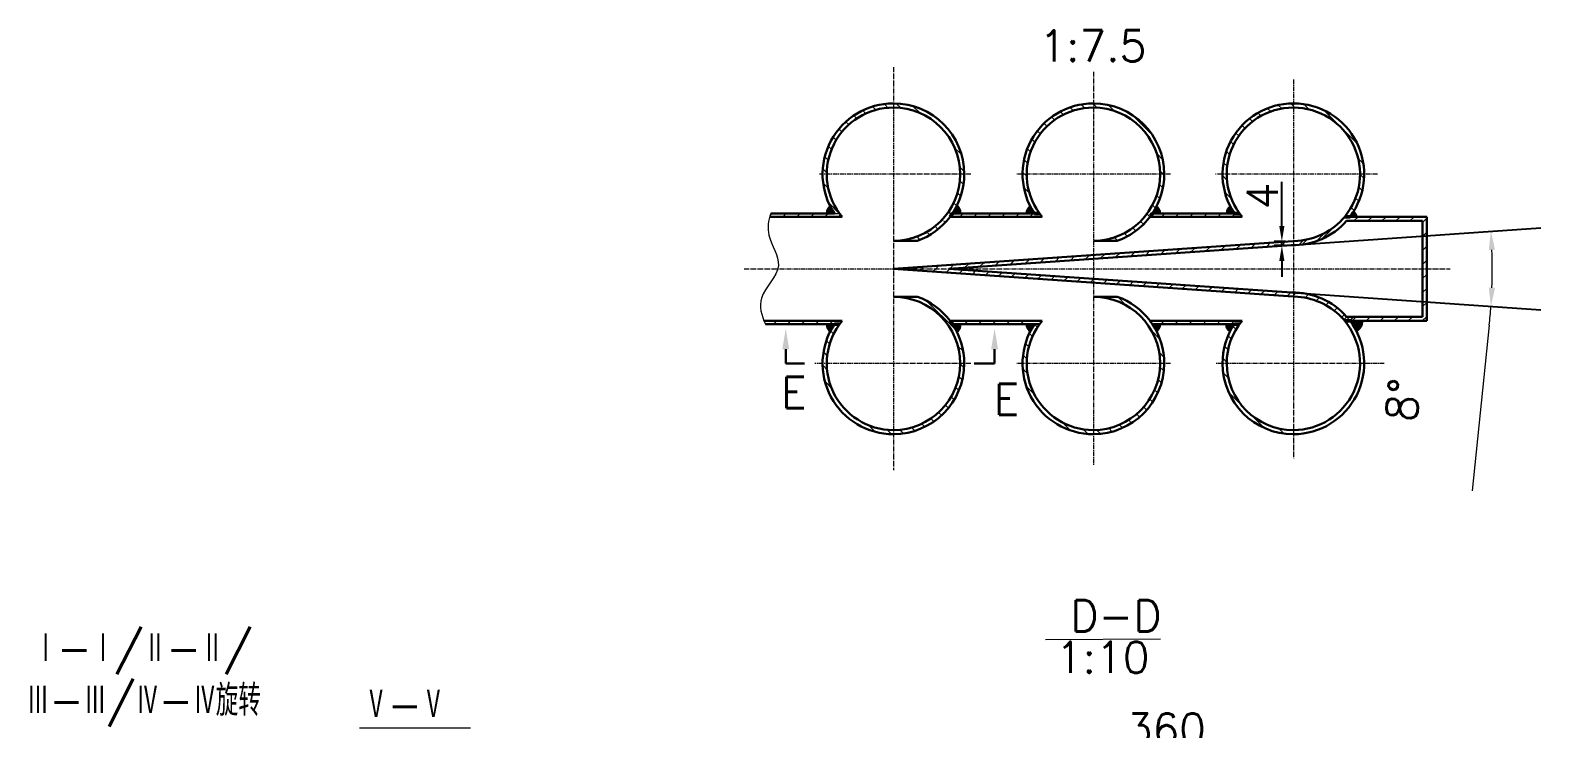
# Model space of a CAD drawing. Header units: millimetres. Extents: x 0 to 6120, y 0 to 841.
# Drawn here: x 2206.4 to 2448.1, y 183.9 to 295.7 of the extents above; entities that cross this region are included whole.
import ezdxf

# ---------------------------------------------------------------- set-up
doc = ezdxf.new("R2010")
doc.units = ezdxf.units.MM
doc.linetypes.add('CENTER2', pattern=[1.125, 0.75, -0.125, 0.125, -0.125])
for name, color, linetype, lineweight in [('尺寸线', 3, 'Continuous', 15), ('文字层', 7, 'Continuous', 15), ('粗实线', 7, 'Continuous', 30), ('细实线', 7, 'Continuous', 15), ('细点划线', 1, 'CENTER2', 18)]:
    doc.layers.add(name, color=color, linetype=linetype, lineweight=lineweight)
doc.styles.get("Standard").update_dxf_attribs({"font": 'txt.shx', "bigfont": 'gbcbig.shx'})
doc.dimstyles.new('ISO-25$0', dxfattribs={"dimtxt": 5, "dimasz": 2.5, "dimexe": 1.25, "dimexo": 0, "dimtad": 1, "dimdec": 0, "dimdsep": 46, "dimtxsty": 'Standard', "dimcen": 2.5, "dimdle": 5, "dimadec": 0, "dimazin": 0, "dimtfac": 1, "dimtdec": 0, "dimtmove": 0, "dimatfit": 2, "dimfxl": 0, "dimtolj": 1, "dimarcsym": 0})
doc.dimstyles.new('ISO-25$2', dxfattribs={"dimtxt": 5, "dimasz": 3, "dimexe": 8, "dimexo": 0, "dimgap": 10, "dimtad": 1, "dimdec": 0, "dimtxsty": 'Standard', "dimcen": 2.5, "dimdle": 6, "dimclrd": 256, "dimclre": 256, "dimclrt": 256, "dimadec": 0, "dimazin": 0, "dimtfac": 1, "dimtdec": 0, "dimtmove": 0, "dimatfit": 3, "dimfxl": 0, "dimtolj": 1, "dimarcsym": 0})

# ---------------------------------------------------------------- blocks, each defined once
blk = doc.blocks.new('*X28')
at = {"layer": '细实线'}
for p, q in [((2340.13, 282.34), (2339.63, 282.83)), ((2341.79, 282.93), (2341.26, 283.46)), ((2343.7, 283.25), (2343.1, 283.86)), ((2337.39, 280.59), (2336.94, 281.03)), ((2338.67, 281.55), (2338.18, 282.04)), ((2335.39, 278.09), (2334.9, 278.58)), ((2336.31, 279.42), (2335.86, 279.88)), ((2334.66, 276.59), (2334.12, 277.12)), ((2333.91, 272.84), (2333.27, 273.48)), ((2334.13, 274.86), (2333.58, 275.42)), ((2334.14, 270.36), (2333.34, 271.17)), ((2335.87, 266.4), (2334.2, 268.06))]:
    blk.add_line(p, q, dxfattribs=at)
blk = doc.blocks.new('*X29')
at = {"layer": '细实线'}
for p, q in [((2373.35, 282.8), (2372.82, 283.32)), ((2375.19, 283.2), (2374.58, 283.8)), ((2369.11, 280.3), (2368.63, 280.78)), ((2370.35, 281.31), (2369.87, 281.79)), ((2371.75, 282.15), (2371.26, 282.64)), ((2367.19, 277.73), (2366.71, 278.21)), ((2368.05, 279.11), (2367.6, 279.56)), ((2366.5, 276.17), (2365.97, 276.7)), ((2366.05, 274.38), (2365.44, 274.98)), ((2365.92, 272.27), (2365.22, 272.96)), ((2366.33, 269.61), (2365.4, 270.54)), ((2367.3, 266.4), (2366.84, 266.85))]:
    blk.add_line(p, q, dxfattribs=at)
blk = doc.blocks.new('*X30')
at = {"layer": '细实线'}
for p, q in [((2404.91, 282.67), (2404.38, 283.19)), ((2406.67, 283.15), (2406.1, 283.71)), ((2408.53, 283.54), (2408.11, 283.95)), ((2400.84, 280), (2400.36, 280.48)), ((2402.03, 281.06), (2401.55, 281.53)), ((2403.37, 281.95), (2402.89, 282.44)), ((2399.81, 278.78), (2399.34, 279.25)), ((2398.35, 275.75), (2397.84, 276.27)), ((2398.98, 277.37), (2398.51, 277.84)), ((2397.97, 273.89), (2397.37, 274.48)), ((2397.93, 271.68), (2397.22, 272.39)), ((2398.67, 268.69), (2397.63, 269.74))]:
    blk.add_line(p, q, dxfattribs=at)
blk = doc.blocks.new('*X31')
at = {"layer": '细实线'}
for p, q in [((2353.84, 248.85), (2354.19, 249.2)), ((2355.9, 248.66), (2356.43, 249.2)), ((2358.14, 248.66), (2358.68, 249.2)), ((2360.39, 248.66), (2360.92, 249.2)), ((2362.64, 248.66), (2363.17, 249.2)), ((2364.88, 248.66), (2365.41, 249.2))]:
    blk.add_line(p, q, dxfattribs=at)
blk = doc.blocks.new('*X32')
at = {"layer": '细实线'}
for p, q in [((2344.73, 253.04), (2344.71, 253.06)), ((2347.4, 252.62), (2346.95, 253.06)), ((2354.39, 247.87), (2349.95, 252.31)), ((2355.67, 244.35), (2354.75, 245.27)), ((2355.38, 242.4), (2355.17, 242.6))]:
    blk.add_line(p, q, dxfattribs=at)
blk = doc.blocks.new('*X33')
at = {"layer": '细实线'}
for p, q in [((2334.98, 247.07), (2334.5, 247.56)), ((2335.82, 248.48), (2335.64, 248.66)), ((2333.94, 243.62), (2333.37, 244.2)), ((2334.33, 245.48), (2333.83, 245.98)), ((2333.94, 241.38), (2333.22, 242.1)), ((2334.68, 238.39), (2333.64, 239.44)), ((2341.57, 231.51), (2340.59, 232.48)), ((2344.23, 231.09), (2343.49, 231.83))]:
    blk.add_line(p, q, dxfattribs=at)
blk = doc.blocks.new('*X34')
at = {"layer": '细实线'}
for p, q in [((2366.81, 246.68), (2366.3, 247.19)), ((2367.59, 248.14), (2367.08, 248.65)), ((2366.23, 245.01), (2365.7, 245.54)), ((2365.92, 243.07), (2365.32, 243.68)), ((2366.04, 240.71), (2365.28, 241.47)), ((2367.2, 237.31), (2365.89, 238.62)), ((2372.75, 231.75), (2371.43, 233.07)), ((2375.6, 231.15), (2374.87, 231.89))]:
    blk.add_line(p, q, dxfattribs=at)
blk = doc.blocks.new('*X35')
at = {"layer": '细实线'}
for p, q in [((2398.62, 246.29), (2398.1, 246.81)), ((2399.35, 247.81), (2398.88, 248.28)), ((2398.11, 244.56), (2397.56, 245.11)), ((2397.87, 242.55), (2397.27, 243.16)), ((2398.15, 240.03), (2397.35, 240.83)), ((2400.53, 235.41), (2398.26, 237.68)), ((2403.81, 232.13), (2401.54, 234.4)), ((2406.97, 231.22), (2406.16, 232.02))]:
    blk.add_line(p, q, dxfattribs=at)
blk = doc.blocks.new('*X36')
at = {"layer": '细实线'}
for p, q in [((2344.56, 257.53), (2344.56, 257.53)), ((2346.66, 257.38), (2346.81, 257.53)), ((2348.76, 257.24), (2349.05, 257.53)), ((2350.86, 257.09), (2351.3, 257.53)), ((2352.96, 256.94), (2353.53, 257.52)), ((2355.06, 256.8), (2355.63, 257.37)), ((2357.16, 256.65), (2357.73, 257.23)), ((2359.25, 256.51), (2359.83, 257.08)), ((2361.35, 256.36), (2361.93, 256.94)), ((2363.45, 256.22), (2364.03, 256.79)), ((2365.55, 256.07), (2366.13, 256.64)), ((2367.65, 255.92), (2368.23, 256.5)), ((2369.75, 255.78), (2370.33, 256.35)), ((2371.85, 255.63), (2372.43, 256.21)), ((2373.95, 255.49), (2374.53, 256.06)), ((2376.05, 255.34), (2376.62, 255.92)), ((2378.15, 255.2), (2378.72, 255.77)), ((2380.25, 255.05), (2380.82, 255.62)), ((2382.35, 254.9), (2382.92, 255.48)), ((2384.45, 254.76), (2385.02, 255.33)), ((2386.55, 254.61), (2387.12, 255.19)), ((2388.65, 254.47), (2389.22, 255.04)), ((2390.75, 254.32), (2391.32, 254.9)), ((2392.84, 254.18), (2393.42, 254.75)), ((2394.94, 254.03), (2395.52, 254.61)), ((2397.04, 253.88), (2397.62, 254.46)), ((2399.14, 253.74), (2399.72, 254.31)), ((2401.24, 253.59), (2401.82, 254.17)), ((2403.34, 253.45), (2403.92, 254.02)), ((2405.44, 253.3), (2406.02, 253.88)), ((2407.54, 253.16), (2408.12, 253.73))]:
    blk.add_line(p, q, dxfattribs=at)
blk = doc.blocks.new('*X37')
at = {"layer": '细实线'}
for p, q in [((2396.98, 260.55), (2397.64, 261.21)), ((2399.39, 260.72), (2400.05, 261.38)), ((2401.8, 260.89), (2402.46, 261.55)), ((2404.21, 261.06), (2404.88, 261.72)), ((2406.63, 261.22), (2407.29, 261.88)), ((2360.79, 258.04), (2361.45, 258.7)), ((2363.2, 258.21), (2363.86, 258.87)), ((2365.62, 258.38), (2366.28, 259.04)), ((2368.03, 258.54), (2368.69, 259.21)), ((2370.44, 258.71), (2371.1, 259.37)), ((2372.85, 258.88), (2373.51, 259.54)), ((2375.26, 259.05), (2375.93, 259.71)), ((2377.68, 259.21), (2378.34, 259.87)), ((2380.09, 259.38), (2380.75, 260.04)), ((2382.5, 259.55), (2383.16, 260.21)), ((2384.91, 259.72), (2385.58, 260.38)), ((2387.33, 259.88), (2387.99, 260.54)), ((2389.74, 260.05), (2390.4, 260.71)), ((2392.15, 260.22), (2392.81, 260.88)), ((2394.56, 260.39), (2395.23, 261.05)), ((2344.56, 257.53), (2344.56, 257.53)), ((2346.81, 257.53), (2346.98, 257.7)), ((2349.05, 257.53), (2349.39, 257.87)), ((2351.3, 257.53), (2351.8, 258.03)), ((2353.55, 257.54), (2354.21, 258.2)), ((2355.97, 257.71), (2356.63, 258.37)), ((2358.38, 257.88), (2359.04, 258.54))]:
    blk.add_line(p, q, dxfattribs=at)
blk = doc.blocks.new('*X38')
at = {"layer": '细实线'}
for p, q in [((2409.46, 261.41), (2410.22, 262.17)), ((2412.28, 261.98), (2413.63, 263.33))]:
    blk.add_line(p, q, dxfattribs=at)
blk = doc.blocks.new('*X39')
at = {"layer": '细实线'}
for p, q in [((2385.58, 249.16), (2385.62, 249.2)), ((2387.33, 248.66), (2387.86, 249.2)), ((2389.58, 248.66), (2390.11, 249.2)), ((2391.82, 248.66), (2392.35, 249.2)), ((2394.07, 248.66), (2394.6, 249.2)), ((2396.31, 248.66), (2396.84, 249.2)), ((2398.56, 248.66), (2399.09, 249.2))]:
    blk.add_line(p, q, dxfattribs=at)
blk = doc.blocks.new('*X40')
at = {"layer": '细实线'}
for p, q in [((2355.14, 265.86), (2355.67, 266.4)), ((2357.38, 265.86), (2357.92, 266.4)), ((2359.63, 265.86), (2360.16, 266.4)), ((2361.87, 265.86), (2362.41, 266.4)), ((2364.12, 265.86), (2364.65, 266.4)), ((2366.36, 265.86), (2366.9, 266.4))]:
    blk.add_line(p, q, dxfattribs=at)
blk = doc.blocks.new('*X66')
at = {"layer": '尺寸线'}
for points in [[(2378.1, 181.18), (2378.1, 180.35), (2375.6, 180.76)], [(2397.08, 181.18), (2397.08, 180.35), (2399.58, 180.76)]]:
    blk.add_hatch(color=0, dxfattribs=at).paths.add_polyline_path(points, flags=0)
at = {"layer": '尺寸线', "color": 0, "lineweight": -2}
for p, q in [((2375.6, 127.15), (2375.6, 182.01)), ((2399.58, 138.5), (2399.58, 182.01)), ((2378.1, 180.76), (2397.08, 180.76))]:
    blk.add_line(p, q, dxfattribs=at)
at = {"layer": '尺寸线', "color": 0, "insert": (2388.12, 183.89), "char_height": 5, "width": 38.5714, "attachment_point": 5}
blk.add_mtext('360', dxfattribs=at)
blk = doc.blocks.new('*X101')
at = {"layer": '尺寸线'}
for points in [[(2439.8, 260.53), (2440.8, 260.58), (2440.14, 263.55)], [(2440.8, 254.48), (2439.8, 254.53), (2440.14, 251.51)]]:
    blk.add_hatch(color=256, dxfattribs=at).paths.add_polyline_path(points, flags=0)
at = {"layer": '尺寸线', "lineweight": -2}
for p, q in [((2408.21, 261.33), (2448.12, 264.1)), ((2408.21, 253.72), (2448.12, 250.96))]:
    blk.add_line(p, q, dxfattribs=at)
at = {"layer": '尺寸线'}
blk.add_line((2439.88, 248.52), (2437.12, 222), dxfattribs=at)
for start, end in [(358.0072, 1.9928), (354.0539, 356.0306)]:
    blk.add_arc((2353.39, 257.53), 86.96, start, end, dxfattribs=at)
at = {"layer": '尺寸线', "insert": (2426.07, 236.55), "char_height": 5, "width": 15.7143, "attachment_point": 5, "rotation": 84.0539}
blk.add_mtext('8%%D', dxfattribs=at)
blk = doc.blocks.new('*X111')
at = {"layer": '尺寸线'}
for points in [[(2406.27, 264.38), (2407.1, 264.38), (2406.69, 261.88)], [(2406.27, 258.76), (2407.1, 258.76), (2406.69, 261.26)]]:
    blk.add_hatch(color=0, dxfattribs=at).paths.add_polyline_path(points, flags=0)
at = {"layer": '尺寸线', "color": 0, "lineweight": -2}
for p, q in [((2406.69, 264.38), (2406.69, 271.46)), ((2407.27, 261.88), (2405.44, 261.88)), ((2407.27, 261.26), (2405.44, 261.26)), ((2406.69, 261.26), (2406.69, 261.88)), ((2406.69, 258.76), (2406.69, 256.26))]:
    blk.add_line(p, q, dxfattribs=at)
at = {"layer": '尺寸线', "color": 0, "insert": (2403.56, 269.17), "char_height": 5, "width": 10.7143, "attachment_point": 5, "rotation": 90}
blk.add_mtext('4', dxfattribs=at)

msp = doc.modelspace()

# ---------------------------------------------------------------- hatches: boundary and pattern name
at = {"layer": '粗实线'}
h = msp.add_hatch(color=256, dxfattribs=at)
edge = h.paths.add_edge_path(flags=0)
edge.add_arc((2335.08878, 266.40948), 1.33334, 120.6569876, 180.60104)
edge.add_line((2333.75551, 266.39549), (2335.08387, 266.39549))
edge.add_arc((2344.52707, 272.66218), 11.33338, 206.7759512, 213.5690288, ccw=False)
h = msp.add_hatch(color=256, dxfattribs=at)
edge = h.paths.add_edge_path(flags=0)
edge.add_arc((2344.52709, 272.66218), 11.33337, 326.4309696, 333.7374042, ccw=False)
edge.add_line((2353.97029, 266.39549), (2355.35821, 266.39549))
edge.add_arc((2354.02823, 266.49014), 1.33334, 355.9295707, 420.2139898)
h = msp.add_hatch(color=256, dxfattribs=at)
edge = h.paths.add_edge_path(flags=0)
edge.add_arc((2367.08403, 266.39549), 1.33334, 120.1967348, 180.0000034)
edge.add_line((2365.75069, 266.39549), (2367.08403, 266.39549))
edge.add_arc((2376.52723, 272.66218), 11.33337, 206.8244466, 213.5690298, ccw=False)
h = msp.add_hatch(color=256, dxfattribs=at)
edge = h.paths.add_edge_path(flags=0)
edge.add_arc((2376.52725, 272.66218), 11.33337, 326.4309702, 333.1755534, ccw=False)
edge.add_line((2385.97045, 266.39549), (2387.30379, 266.39549))
edge.add_arc((2385.97045, 266.39549), 1.33334, 359.9999966, 419.8032651)
h = msp.add_hatch(color=256, dxfattribs=at)
edge = h.paths.add_edge_path(flags=0)
edge.add_arc((2399.13878, 266.47698), 1.33334, 123.8829388, 183.503814)
edge.add_line((2397.80793, 266.39549), (2399.08419, 266.39549))
edge.add_arc((2408.5274, 272.66219), 11.33339, 206.6207654, 213.5690248, ccw=False)
h = msp.add_hatch(color=256, dxfattribs=at)
edge = h.paths.add_edge_path(flags=0)
edge.add_arc((2408.5274, 272.66219), 11.33338, 323.130101, 328.135964, ccw=False)
edge.add_line((2417.59411, 265.86216), (2418.58398, 265.86216))
edge.add_arc((2417.59411, 265.86216), 0.98987, 359.9999979, 415.6330262)
h = msp.add_hatch(color=256, dxfattribs=at)
edge = h.paths.add_edge_path(flags=0)
edge.add_line((2419.55825, 249.19541), (2417.59411, 249.19541))
edge.add_arc((2408.52741, 242.39537), 11.33338, 27.01627, 36.8699007, ccw=False)
edge.add_arc((2417.61552, 249.20394), 1.94274, 301.2740231, 359.7483008)
for points in [[(2326.74353, 244.65011), (2327.85464, 244.65011), (2327.29908, 247.98346)], [(2360.16008, 244.65011), (2361.2712, 244.65011), (2360.71564, 247.98346)]]:
    msp.add_hatch(color=256, dxfattribs=at).paths.add_polyline_path(points, flags=0)
h = msp.add_hatch(color=256, dxfattribs=at)
edge = h.paths.add_edge_path(flags=0)
edge.add_line((2335.08387, 248.66207), (2333.75551, 248.66207))
edge.add_arc((2335.08878, 248.64808), 1.33334, 179.39896, 239.3430124)
edge.add_arc((2344.52707, 242.39538), 11.33338, 146.4309712, 153.2240488, ccw=False)
h = msp.add_hatch(color=256, dxfattribs=at)
edge = h.paths.add_edge_path(flags=0)
edge.add_line((2355.35821, 248.66207), (2353.97029, 248.66207))
edge.add_arc((2344.52709, 242.39538), 11.33337, 26.2625958, 33.5690304, ccw=False)
edge.add_arc((2354.02823, 248.56743), 1.33334, 299.7860102, 364.0704293)
h = msp.add_hatch(color=256, dxfattribs=at)
edge = h.paths.add_edge_path(flags=0)
edge.add_line((2367.08403, 248.66207), (2365.75069, 248.66207))
edge.add_arc((2367.08403, 248.66207), 1.33334, 180.0000034, 239.803272)
edge.add_arc((2376.52723, 242.39538), 11.33337, 146.4309702, 153.1755534, ccw=False)
h = msp.add_hatch(color=256, dxfattribs=at)
edge = h.paths.add_edge_path(flags=0)
edge.add_line((2387.30379, 248.66207), (2385.97045, 248.66207))
edge.add_arc((2376.52725, 242.39538), 11.33337, 26.8244466, 33.5690298, ccw=False)
edge.add_arc((2385.97045, 248.66207), 1.33334, 300.1967348, 360.0000034)
h = msp.add_hatch(color=256, dxfattribs=at)
edge = h.paths.add_edge_path(flags=0)
edge.add_line((2399.08419, 248.66207), (2397.80793, 248.66207))
edge.add_arc((2399.13877, 248.58058), 1.33334, 176.4961787, 180.0000011)
edge.add_arc((2399.13878, 248.58058), 1.33334, 180.0000015, 236.1170716)
edge.add_arc((2408.5274, 242.39537), 11.33339, 146.4309752, 153.3792346, ccw=False)
at = {"layer": '细实线'}
h = msp.add_hatch(dxfattribs=at)
h.set_pattern_fill('ANSI31', color=256, scale=0.5, angle=90, style=0)
edge = h.paths.add_edge_path(flags=0)
edge.add_arc((2344.52708, 272.66219), 11.33339, 360, 450)
edge.add_line((2344.52708, 283.99558), (2344.52708, 283.32891))
edge.add_arc((2344.52708, 272.66219), 10.66672, 0, 90, ccw=False)
edge.add_line((2355.1938, 272.66219), (2355.86047, 272.66219))
h = msp.add_hatch(dxfattribs=at)
h.set_pattern_fill('ANSI31', color=256, scale=0.5, angle=90, style=0)
edge = h.paths.add_edge_path(flags=0)
edge.add_arc((2376.52724, 272.66219), 11.33339, 360, 450)
edge.add_line((2376.52724, 283.99558), (2376.52724, 283.32891))
edge.add_arc((2376.52724, 272.66219), 10.66672, 0, 90, ccw=False)
edge.add_line((2387.19396, 272.66219), (2387.86063, 272.66219))
h = msp.add_hatch(dxfattribs=at)
h.set_pattern_fill('ANSI31', color=256, scale=0.5, angle=90, style=0)
edge = h.paths.add_edge_path(flags=0)
edge.add_arc((2408.5274, 272.66219), 11.33339, 323.1301024, 450)
edge.add_line((2408.5274, 283.99558), (2408.5274, 283.32891))
edge.add_arc((2408.5274, 272.66219), 10.66672, -39.6056524, 90, ccw=False)
edge.add_line((2416.74558, 265.86216), (2417.59411, 265.86216))
h = msp.add_hatch(dxfattribs=at)
h.set_pattern_fill('ANSI31', color=256, scale=0.5, angle=90, style=0)
edge = h.paths.add_edge_path(flags=0)
edge.add_arc((2344.52708, 272.66219), 10.66672, 270, 360)
edge.add_line((2355.1938, 272.66219), (2355.86047, 272.66219))
edge.add_arc((2344.52708, 272.66219), 11.33339, -33.5690249, 0, ccw=False)
edge.add_arc((2344.95135, 272.36269), 10.81428, 323.0508549, 326.5102225, ccw=False)
edge.add_arc((2344.52708, 272.66219), 11.33339, 289.7499228, 323.1301024, ccw=False)
edge.add_line((2348.35681, 261.99547), (2344.52708, 261.99547))
h = msp.add_hatch(dxfattribs=at)
h.set_pattern_fill('ANSI31', color=256, scale=0.5, angle=90, style=0)
edge = h.paths.add_edge_path(flags=0)
edge.add_arc((2376.52724, 272.66219), 10.66672, 270, 360)
edge.add_line((2387.19396, 272.66219), (2387.86063, 272.66219))
edge.add_arc((2376.52724, 272.66219), 11.33339, -33.5690249, 0, ccw=False)
edge.add_arc((2376.52724, 272.66219), 11.33339, 289.7499228, 326.4309751, ccw=False)
edge.add_line((2380.35697, 261.99547), (2376.52724, 261.99547))
h = msp.add_hatch(dxfattribs=at)
h.set_pattern_fill('ANSI31', color=256, scale=0.5, style=0)
edge = h.paths.add_edge_path(flags=0)
edge.add_line((2335.89531, 266.39549), (2335.08387, 266.39549))
edge.add_line((2335.08387, 266.39549), (2324.90234, 266.39549))
edge.add_spline(control_points=[(2324.90234, 266.39549), (2324.83714, 266.21801), (2324.77821, 266.04025), (2324.72622, 265.86216)], knot_values=[0, 0, 0, 0, 0.561773188, 0.561773188, 0.561773188, 0.561773188], weights=[1, 1, 1, 1], degree=3, periodic=0)
edge.add_line((2324.72622, 265.86216), (2336.3089, 265.86216))
edge.add_arc((2344.52708, 272.66219), 10.66672, 215.9798006, 219.6056524, ccw=False)
h = msp.add_hatch(dxfattribs=at)
h.set_pattern_fill('ANSI31', color=256, scale=0.5, style=0)
edge = h.paths.add_edge_path(flags=0)
edge.add_line((2399.89563, 266.39549), (2399.08419, 266.39549))
edge.add_line((2399.08419, 266.39549), (2385.97045, 266.39549))
edge.add_arc((2381.15857, 269.39279), 5.66904, 321.4796636, 328.0814139, ccw=False)
edge.add_line((2385.59395, 265.86216), (2400.30922, 265.86216))
edge.add_arc((2408.52737, 272.66217), 10.66668, 215.9797944, 219.6056586, ccw=False)
h = msp.add_hatch(dxfattribs=at)
h.set_pattern_fill('ANSI31', color=256, scale=0.5, style=0)
edge = h.paths.add_edge_path(flags=0)
edge.add_line((2429.86084, 265.86216), (2417.59411, 265.86216))
edge.add_line((2417.59411, 265.86216), (2416.74558, 265.86216))
edge.add_arc((2408.5274, 272.66219), 10.66672, 273.9694474, 320.3943425, ccw=False)
edge.add_line((2409.2658, 262.02106), (2408.5274, 261.96982))
edge.add_line((2408.5274, 261.96982), (2408.5274, 261.3288))
edge.add_arc((2408.5274, 272.66219), 11.33339, 270.0000051, 318.7897848)
edge.add_line((2417.05348, 265.19549), (2429.19417, 265.19549))
edge.add_line((2429.19417, 265.19549), (2429.19417, 257.52878))
edge.add_line((2429.19417, 257.52878), (2429.86084, 257.52878))
edge.add_line((2429.86084, 257.52878), (2429.86084, 265.86216))
h = msp.add_hatch(dxfattribs=at)
h.set_pattern_fill('ANSI31', color=256, scale=0.5, style=0)
h.paths.add_polyline_path([(2429.86084, 257.52878), (2429.19417, 257.52878), (2429.19417, 249.86208), (2418.13415, 249.86208), (2417.6088, 249.19541), (2429.86084, 249.19541)], flags=0)
h = msp.add_hatch(dxfattribs=at)
h.set_pattern_fill('ANSI31', color=256, scale=0.5, angle=90, style=0)
edge = h.paths.add_edge_path(flags=0)
edge.add_arc((2376.52724, 242.39537), 11.33339, 0, 33.5690249)
edge.add_arc((2376.52724, 242.39537), 11.33339, 33.5690249, 70.2500772)
edge.add_line((2380.35697, 253.06209), (2376.52724, 253.06209))
edge.add_arc((2376.52724, 242.39537), 10.66672, 0, 90, ccw=False)
edge.add_line((2387.19396, 242.39537), (2387.86063, 242.39537))
h = msp.add_hatch(dxfattribs=at)
h.set_pattern_fill('ANSI31', color=256, scale=0.5, style=0)
edge = h.paths.add_edge_path(flags=0)
edge.add_line((2408.5274, 253.72876), (2408.5274, 253.08774))
edge.add_line((2408.5274, 253.08774), (2409.2658, 253.0365))
edge.add_arc((2408.5274, 242.39537), 10.66672, 39.6056575, 86.0305526, ccw=False)
edge.add_line((2416.74558, 249.19541), (2416.74558, 250.19968))
edge.add_arc((2408.5274, 242.39537), 11.33339, 43.5203559, 90)
h = msp.add_hatch(dxfattribs=at)
h.set_pattern_fill('ANSI31', color=256, scale=0.5, style=0)
edge = h.paths.add_edge_path(flags=0)
edge.add_line((2336.3089, 249.19541), (2323.81106, 249.19541))
edge.add_spline(control_points=[(2323.81106, 249.19541), (2323.88286, 249.0181), (2323.95996, 248.84029), (2324.0414, 248.66207)], knot_values=[0, 0, 0, 0, 0.58099484, 0.58099484, 0.58099484, 0.58099484], weights=[1, 1, 1, 1], degree=3, periodic=0)
edge.add_line((2324.0414, 248.66207), (2335.08387, 248.66207))
edge.add_line((2335.08387, 248.66207), (2335.89531, 248.66207))
edge.add_arc((2344.52708, 242.39537), 10.66672, 140.3943476, 144.0201994, ccw=False)
h = msp.add_hatch(dxfattribs=at)
h.set_pattern_fill('ANSI31', color=256, scale=0.133334, style=0)
edge = h.paths.add_edge_path(flags=0)
edge.add_line((2417.16984, 249.86208), (2417.05348, 249.86208))
edge.add_arc((2408.52741, 242.39538), 11.33337, 41.2102083, 43.5203595)
edge.add_line((2416.74558, 250.19968), (2416.74558, 249.19541))
edge.add_line((2416.74558, 249.19541), (2417.16984, 249.19541))
edge.add_line((2417.16984, 249.19541), (2417.16984, 249.86208))
h = msp.add_hatch(dxfattribs=at)
h.set_pattern_fill('ANSI31', color=256, scale=0.5, angle=90, style=0)
h.paths.add_polyline_path([(2417.59411, 249.19541), (2416.74558, 249.19541)], flags=0)
h = msp.add_hatch(dxfattribs=at)
h.set_pattern_fill('ANSI31', color=256, scale=0.5, angle=90, style=0)
edge = h.paths.add_edge_path(flags=0)
edge.add_arc((2344.52708, 242.39537), 10.66672, 270, 360)
edge.add_line((2355.1938, 242.39537), (2355.86047, 242.39537))
edge.add_arc((2344.52708, 242.39537), 11.33339, -90, 0, ccw=False)
edge.add_line((2344.52708, 231.06198), (2344.52708, 231.72865))
h = msp.add_hatch(dxfattribs=at)
h.set_pattern_fill('ANSI31', color=256, scale=0.5, angle=90, style=0)
edge = h.paths.add_edge_path(flags=0)
edge.add_arc((2376.52724, 242.39537), 10.66672, 270, 360)
edge.add_line((2387.19396, 242.39537), (2387.86063, 242.39537))
edge.add_arc((2376.52724, 242.39537), 11.33339, -90, 0, ccw=False)
edge.add_line((2376.52724, 231.06198), (2376.52724, 231.72865))

# ---------------------------------------------------------------- linework, layer by layer
at = {"layer": '粗实线'}
for p, q in [((2335.08387, 266.39549), (2324.90234, 266.39549)), ((2367.08403, 266.39549), (2353.97029, 266.39549)), ((2399.08419, 266.39549), (2385.97045, 266.39549)), ((2336.3089, 265.86216), (2324.72622, 265.86216)), ((2368.30906, 265.86216), (2353.59379, 265.86216)), ((2400.30922, 265.86216), (2385.59395, 265.86216)), ((2429.19417, 265.19549), (2417.05348, 265.19549)), ((2429.86084, 265.86216), (2417.59411, 265.86216)), ((2429.19417, 249.86208), (2429.19417, 265.19549)), ((2429.86084, 249.19541), (2429.86084, 265.86216)), ((2344.52708, 257.52878), (2409.2658, 262.02106)), ((2344.52708, 261.99547), (2348.35681, 261.99547)), ((2353.38678, 257.52878), (2408.21239, 261.33318)), ((2376.52724, 261.99547), (2380.35697, 261.99547)), ((2344.52708, 257.52878), (2409.2658, 253.0365)), ((2353.38678, 257.52878), (2408.21239, 253.72438)), ((2344.52708, 253.06209), (2348.35681, 253.06209)), ((2376.52724, 253.06209), (2380.35697, 253.06209)), ((2336.3089, 249.19541), (2323.81106, 249.19541)), ((2368.30906, 249.19541), (2353.59379, 249.19541)), ((2400.30922, 249.19541), (2385.59395, 249.19541)), ((2416.53382, 249.44351), (2416.7391, 249.20323)), ((2429.19417, 249.86208), (2417.05348, 249.86208)), ((2429.86084, 249.19541), (2417.59411, 249.19541)), ((2335.08387, 248.66207), (2324.0414, 248.66207)), ((2367.08403, 248.66207), (2353.97029, 248.66207)), ((2367.08403, 248.66207), (2367.89547, 248.66207)), ((2399.08419, 248.66207), (2385.97045, 248.66207)), ((2327.29908, 244.65011), (2327.29908, 242.39537)), ((2360.71564, 244.65011), (2360.71564, 242.39537)), ((2327.29908, 242.39537), (2330.28548, 242.39537)), ((2357.44859, 242.39537), (2360.71564, 242.39537))]:
    msp.add_line(p, q, dxfattribs=at)
at = {"layer": '粗实线', "linetype": 'Continuous', "lineweight": 50}
for p, q in [((2367.08403, 266.39549), (2367.89547, 266.39549)), ((2399.08419, 266.39549), (2399.89563, 266.39549)), ((2417.59411, 265.86216), (2416.74558, 265.86216)), ((2417.59411, 249.19541), (2416.74558, 249.19541)), ((2335.08387, 248.66207), (2335.89531, 248.66207)), ((2399.08419, 248.66207), (2399.89563, 248.66207))]:
    msp.add_line(p, q, dxfattribs=at)
at = {"layer": '粗实线'}
for centre, radius, start, end in [((2344.52708, 272.66219), 11.33339, 90, 213.5690249), ((2344.52708, 272.66219), 10.66672, 90, 215.997293), ((2344.52708, 272.66219), 11.33339, 0, 90), ((2344.52708, 272.66219), 10.66672, 0, 90), ((2376.52724, 272.66219), 11.33339, 90, 213.5690249), ((2376.52724, 272.66219), 10.66672, 90, 219.6056524), ((2376.52724, 272.66219), 11.33339, 0, 90), ((2376.52724, 272.66219), 10.66672, 0, 90), ((2408.5274, 272.66219), 11.33339, 90, 213.5690249), ((2408.5274, 272.66219), 10.66672, 90, 219.6056524), ((2408.5274, 272.66219), 11.33339, 323.1301024, 90), ((2408.5274, 272.66219), 10.66672, 320.3943476, 90), ((2344.52708, 272.66219), 10.66672, 270, 0), ((2344.52708, 272.66219), 11.33339, 326.4309751, 0), ((2376.52724, 272.66219), 10.66672, 270, 0), ((2376.52724, 272.66219), 11.33339, 326.4309751, 360), ((2344.52708, 272.66219), 10.66672, 215.9798006, 219.6056524), ((2376.52724, 272.66219), 11.33339, 289.7499228, 326.4309751), ((2417.59411, 265.86216), 0.98987, 0, 55.6330325), ((2344.52708, 272.66219), 11.33339, 289.7499228, 323.1301024), ((2408.5274, 272.66219), 11.33339, 268.4072496, 318.7897899), ((2408.5274, 272.66219), 10.66672, 273.9694422, 320.3943476), ((2344.52708, 242.39537), 10.66672, 0, 90), ((2344.52708, 242.39537), 11.33339, 36.8698976, 70.2500772), ((2376.52724, 242.39537), 10.66672, 0, 90), ((2376.52724, 242.39537), 11.33339, 36.8698976, 70.2500772), ((2408.5274, 242.39537), 11.33339, 41.2102101, 91.5927504), ((2408.5274, 242.39537), 10.66672, 41.3578222, 86.0305578), ((2344.52708, 242.39537), 10.66672, 140.3943476, 270), ((2376.52724, 242.39537), 10.66672, 140.3943476, 270), ((2408.5274, 242.39537), 10.66672, 140.3943476, 180), ((2408.5274, 242.39537), 10.66672, 270, 39.6602087), ((2408.5274, 242.39537), 11.33339, 270, 36.8698976), ((2417.61552, 249.20394), 1.94274, 301.2740177, 359.7483062), ((2344.52708, 242.39537), 11.33339, 146.4309751, 270), ((2344.52708, 242.39537), 11.33339, 0, 33.5690249), ((2376.52724, 242.39537), 11.33339, 146.4309751, 270), ((2376.52724, 242.39537), 11.33339, 0, 33.5690249), ((2408.5274, 242.39537), 11.33339, 146.4309751, 180), ((2399.13878, 248.58058), 1.33334, 176.4961798, 236.1170674), ((2344.52708, 242.39537), 10.66672, 270, 360), ((2344.52708, 242.39537), 11.33339, 270, 360), ((2376.52724, 242.39537), 10.66672, 270, 0), ((2376.52724, 242.39537), 11.33339, 270, 0), ((2408.5274, 242.39537), 11.33339, 180, 270), ((2408.5274, 242.39537), 10.66672, 180, 270)]:
    msp.add_arc(centre, radius, start, end, dxfattribs=at)
at = {"layer": '粗实线', "linetype": 'Continuous', "lineweight": 50}
for centre, start, end in [((2349.1584, 269.39279), 321.479666, 328.0814115), ((2381.15856, 269.39279), 321.479666, 328.0814115), ((2349.1584, 245.66477), 31.9185885, 38.520334)]:
    msp.add_arc(centre, 5.66905, start, end, dxfattribs=at)
at = {"layer": '粗实线', "linetype": 'Continuous'}
for centre, radius, start, end in [((2408.5274, 272.66219), 10.66672, 215.9798006, 219.6056524), ((2381.15856, 245.66477), 5.66905, 31.9185885, 38.520334)]:
    msp.add_arc(centre, radius, start, end, dxfattribs=at)
at = {"layer": '细实线', "linetype": 'Continuous', "lineweight": 5}
msp.add_line((2335.08387, 266.39549), (2335.89531, 266.39549), dxfattribs=at)
at = {"layer": '细实线'}
for p, q in [((2417.16984, 249.48085), (2417.54845, 249.86208)), ((2417.61552, 249.20394), (2418.13415, 249.86208)), ((2368.8803, 198.21106), (2387.28046, 198.32247)), ((2259.11755, 184.07789), (2276.86951, 184.07789))]:
    msp.add_line(p, q, dxfattribs=at)
for centre, start, end in [((2335.08878, 266.40948), 120.6569883, 180.6010394), ((2354.02823, 266.49014), 355.9295647, 64.5279599), ((2367.08403, 266.39549), 120.1967382, 180), ((2385.97045, 266.39549), 0, 59.8032618), ((2399.13878, 266.47698), 123.8829326, 183.5038202), ((2335.08878, 248.64808), 179.3989606, 239.3430117), ((2354.02823, 248.56742), 299.7860042, 4.0704353), ((2367.08403, 248.66207), 180, 239.8032618), ((2385.97045, 248.66207), 300.1967382, 0)]:
    msp.add_arc(centre, 1.33334, start, end, dxfattribs=at)
msp.add_open_spline([(2324.90234, 266.39549), (2324.48011, 265.24613), (2324.10036, 262.48029), (2327.6824, 257.67479), (2322.51072, 253.38235), (2323.38496, 250.09876), (2324.0414, 248.66207)], degree=3, knots=[0, 0, 0, 0, 4723.21143909, 11246.237744429, 18741.426690894, 24379.955138033, 24379.955138033, 24379.955138033, 24379.955138033], dxfattribs=at)
at = {"layer": '细点划线'}
for p, q in [((2344.52708, 289.77151), (2344.52708, 225.28605)), ((2376.52724, 289.02458), (2376.52724, 226.03298)), ((2408.5274, 287.80888), (2408.5274, 227.24868)), ((2356.93473, 272.66219), (2332.70893, 272.66219)), ((2388.89019, 272.66219), (2364.22183, 272.66219)), ((2422.00795, 272.66219), (2396.08564, 272.66219)), ((2320.652, 257.52878), (2433.62848, 257.52878)), ((2356.93473, 242.39537), (2331.95749, 242.39537)), ((2388.89019, 242.39537), (2364.22183, 242.39537)), ((2423.06095, 242.39537), (2396.08564, 242.39537))]:
    msp.add_line(p, q, dxfattribs=at)

# ---------------------------------------------------------------- block references
at = {"layer": '细实线'}
for name in ['*X28', '*X29', '*X30', '*X40', '*X37', '*X38', '*X36', '*X32', '*X31', '*X39', '*X33', '*X34', '*X35']:
    msp.add_blockref(name, (0, 0), dxfattribs=at)

# ---------------------------------------------------------------- texts
at = {"layer": '文字层', "char_height": 5}
for s, insert, width, attachment_point in [('1:7.5', (2376.44208, 293.19893), 155.1792551, 5), ('E', (2326.55979, 240.22611), 8.034572, 1), ('E', (2360.56868, 239.1393), 8.034572, 1), ('D-D', (2372.85171, 204.51308), 9.2857143, 1), ('Ⅰ-Ⅰ/Ⅱ-Ⅱ/\\PⅢ-Ⅲ/Ⅳ-Ⅳ旋转', (2224.56223, 191.81549), 155.1792551, 5), ('1:10', (2377.99901, 195.35857), 155.1792551, 5), ('Ⅴ-Ⅴ', (2266.33004, 187.82363), 155.1792551, 5)]:
    msp.add_mtext(s, dxfattribs=dict(at, insert=insert, width=width, attachment_point=attachment_point))

# ---------------------------------------------------------------- dimensions: what is measured, and where the dimension line sits
at = {"layer": '尺寸线'}
dim = msp.add_linear_dim(base=(2406.68641, 261.26294), p1=(2407.27384, 261.87901), p2=(2407.27384, 261.26294), angle=270, text='4', dimstyle='ISO-25$0', override={"dimsah": 1}, dxfattribs=at)
dim.commit()
dim.dimension.update_dxf_attribs({"geometry": '*X111', "text_midpoint": (2406.68641, 269.17067), "dimtype": 160})
dim = msp.add_angular_dim_2l(base=(2440.32571, 259.53684), line1=((2353.38678, 257.52878), (2408.21239, 253.72438)), line2=((2353.38678, 257.52878), (2408.21239, 261.33318)), dimstyle='ISO-25$2', override={"dimtad": 1, "dimtih": 0, "dimtoh": 0, "dimsah": 1, "dimtzin": 8}, dxfattribs=at)
dim.commit()
dim.dimension.update_dxf_attribs({"geometry": '*X101', "text_midpoint": (2426.06703, 236.55342)})
dim = msp.add_linear_dim(base=(2399.58397, 180.76248), p1=(2375.59654, 127.14515), p2=(2399.58397, 138.49515), text='360', dimstyle='ISO-25$0', override={"dimsah": 1}, dxfattribs=at)
dim.commit()
dim.dimension.update_dxf_attribs({"geometry": '*X66', "text_midpoint": (2388.12274, 180.76248), "dimtype": 160})

doc.saveas('drawing.dxf')
